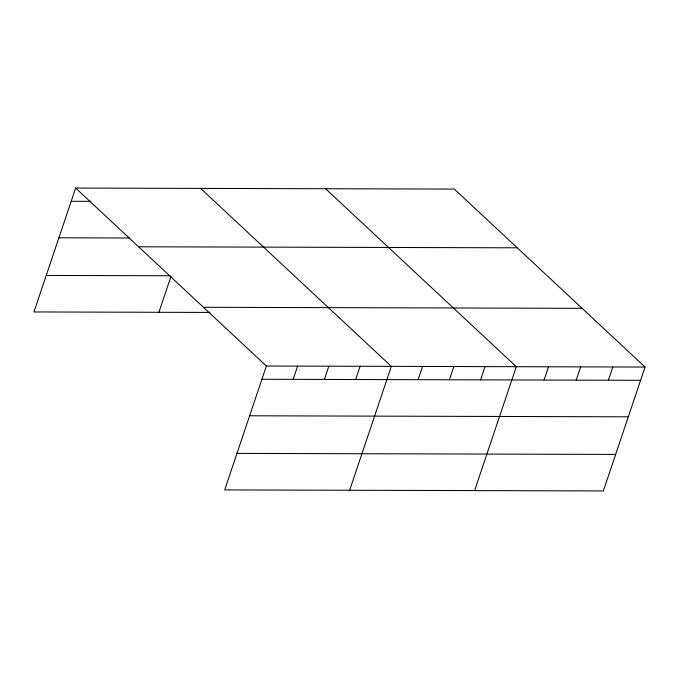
<?xml version="1.0" encoding="UTF-8"?>
<svg xmlns="http://www.w3.org/2000/svg" width="679" height="679" viewBox="0 0 679 679"><rect width="100%" height="100%" fill="white"/><g stroke="black" fill="none" stroke-linecap="round" stroke-linejoin="round"><path stroke-width="1.02" d="M75.641 188.058L266.372 366.023L224.681 489.915L603.359 490.942L645.05 367.05L454.319 189.085L75.641 188.058L33.95 311.95L209.938 312.425M158.911 312.289L170.87 276.76M293.158 379.357L297.614 366.108M324.392 379.434L328.857 366.193M355.635 379.519L360.091 366.278M349.643 490.255L391.333 366.363L200.611 188.397M418.12 379.688L422.576 366.448M449.362 379.773L453.818 366.533M480.605 379.858L485.061 366.618M474.604 490.594L516.303 366.702L325.572 188.737M544.032 380.036L548.488 366.787M576.216 380.121L580.672 366.872M608.401 380.206L612.865 366.966M71.185 201.298L90.969 201.357M58.895 237.811L129.714 238.006M138.584 246.783L517.262 247.81M46.24 275.436L170.157 275.767M203.428 307.298L582.107 308.325M266.372 366.023L645.05 367.05M261.916 379.272L640.594 380.299M249.626 415.786L628.304 416.813M236.963 453.402L615.641 454.429"/></g></svg>
